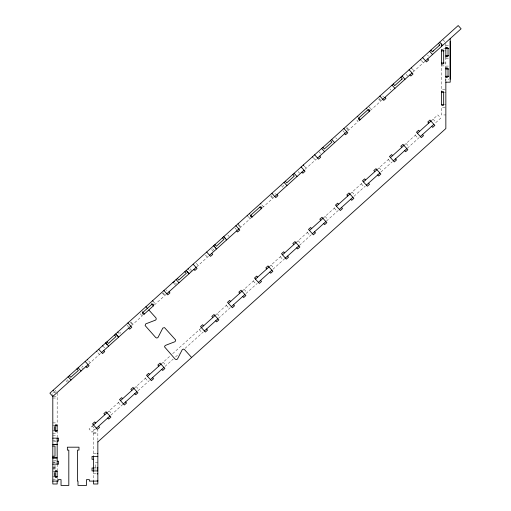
<?xml version="1.0" encoding="UTF-8"?>
<svg xmlns="http://www.w3.org/2000/svg" width="511" height="511" viewBox="0 0 511 511"><rect width="100%" height="100%" fill="white"/><g stroke="black" fill="none" stroke-linecap="round" stroke-linejoin="round"><path stroke-width="0.38" stroke-dasharray="2.56 1.92" d="M445.848 81.434L445.848 79.167L448.754 79.167M88.627 364.171L100.507 353.478M131.372 325.686L142.71 315.479M154.405 304.946L166.822 293.761M196.607 266.946L208.488 256.247M239.71 228.136L251.227 217.763M262.386 207.715L273.902 197.348M305.131 169.23L316.469 159.023M347.691 130.912L358.128 121.509L356.186 119.35M370.366 110.491L381.704 100.284M413.105 72.006L424.986 61.314M93.104 425.312L89.055 428.959L91.974 432.197L95.812 428.742M106.997 412.805L120.494 400.65M133.991 388.494L147.494 376.345M160.991 364.19L170.265 355.841M172.635 353.701L201.481 327.73M214.978 315.574L228.474 303.425M241.971 291.27L255.474 279.115M268.971 266.966L282.468 254.81M295.965 242.661L309.462 230.506M322.958 218.35L336.455 206.201M349.952 194.046L363.449 181.89M376.952 169.741L390.449 157.586M403.946 145.431L417.442 133.282M430.939 121.126L437.844 114.911L440.763 118.15L434.395 123.879M110.996 415.073L122.87 404.373M137.989 390.762L149.327 380.554M164.983 366.457L173.184 359.08M175.554 356.94L179.112 353.74M185.039 348.4L203.321 331.939M218.433 318.327L230.851 307.149M245.97 293.538L257.308 283.33M272.963 269.233L284.844 258.534M299.42 245.414L311.838 234.23M326.414 221.103L338.295 210.411M353.951 196.313L365.288 186.106M380.944 172.003L392.282 161.795M407.401 148.184L419.282 137.491M445.848 45.562L448.754 45.562M443.669 48.788L445.126 48.788M444.398 50.889L445.848 50.889M445.848 58.637L448.754 58.637M444.398 63L445.848 63M441.491 65.906L445.848 65.906M445.848 66.085L448.754 66.085M445.126 89.514L441.491 89.514L441.491 64.45M444.398 92.421L445.848 92.421M444.398 104.531L445.848 104.531M445.126 107.438L441.491 107.438L441.491 114.943L445.848 114.943M55.769 392.212L52.805 392.212L52.805 394.39M53.463 396.568L57.168 396.568M52.805 398.024L57.168 398.024M52.805 422.891L57.168 422.891M52.805 425.797L54.262 425.797M52.805 430.639L54.262 430.639M93.494 432.287L97.85 432.287M52.805 433.545L57.168 433.545M93.494 433.743L97.85 433.743M52.805 435.244L57.168 435.244M52.805 440.246L57.168 440.246M53.534 441.696L57.168 441.696M93.494 453.481L97.85 453.481M53.534 460.583L57.168 460.583M52.805 462.04L57.168 462.04M97.85 462.442L95.672 462.442L95.672 467.527M52.805 467.041L57.168 467.041M52.805 467.527L57.168 467.527M93.494 467.527L97.85 467.527M52.805 468.74L57.168 468.74M52.805 468.977L57.168 468.977M93.494 468.977L97.85 468.977M52.805 471.647L54.262 471.647M93.494 473.825L97.85 473.825M52.805 476.488L54.262 476.488M52.805 479.395L57.168 479.395M52.805 462.442L54.99 462.461L54.99 463.266M443.241 39.986L444.704 41.602M427.535 55.111L428.505 56.191M421.422 60.611L423.363 62.77M412.243 68.876L414.191 71.035M406.13 74.376L407.593 75.998M433.098 119.178L436.017 122.423M389.938 88.959L390.909 90.038M382.701 95.966L383.672 97.045M415.283 135.223L418.196 138.462M378.977 98.342L381.161 100.769M378.677 99.096L380.625 101.255M406.104 143.489L409.024 146.727M369.012 106.818L371.446 109.52M388.29 159.528L391.202 162.766M347.007 127.616L348.949 129.775M346.222 127.833L348.413 130.26M379.111 167.793L382.024 171.032M342.983 130.746L345.168 133.179M335.746 137.753L336.723 138.832M361.29 183.839L364.209 187.077M319.068 151.793L320.525 153.415M352.111 192.098L355.03 195.343M313.441 157.835L315.383 159.994M304.262 166.101L306.21 168.26M334.296 208.143L337.215 211.382M298.156 171.6L299.612 173.223M325.117 216.409L328.036 219.647M283.037 185.212L284.007 186.291M281.472 185.646L282.928 187.269M274.963 193.458L275.691 194.269M307.303 232.448L310.222 235.686M270.996 195.566L273.181 197.993M270.702 196.32L272.644 198.479M298.124 240.713L301.043 243.951M262.009 205.128L263.465 206.744M248.205 216.575L250.147 218.734M280.309 256.758L283.222 259.997M239.027 224.84L240.968 226.999M238.241 225.057L240.432 227.484M271.13 265.017L274.043 268.262M235.003 227.976L236.459 229.592M227.765 234.977L229.228 236.599M253.309 281.063L256.228 284.301M212.653 248.589L214.594 250.748M211.573 249.56L213.515 251.719M244.137 289.328L247.049 292.567M205.46 255.059L207.409 257.225M196.281 263.325L198.23 265.484M226.316 305.367L229.235 308.606M190.175 268.831L192.117 270.99M189.581 270.338L190.552 271.418M217.137 313.633L220.056 316.871M175.541 282.979L176.512 284.059M173.976 283.413L175.918 285.572M166.254 289.878L166.982 290.682M199.322 329.678L202.241 332.917M163.015 292.79L165.206 295.224M162.23 293.007L164.663 295.709M153.057 301.273L155.485 303.968M140.225 313.805L142.167 315.964M131.046 322.064L132.988 324.23M130.26 322.281L132.451 324.715M163.15 362.248L166.062 365.486M127.022 325.2L128.478 326.823M119.791 332.201L120.762 333.281M118.712 333.172L119.197 333.715M145.328 378.287L148.247 381.525M103.592 346.784L104.563 347.863M136.156 386.552L139.069 389.791M97.965 352.826L99.428 354.449M88.786 361.092L90.249 362.714M118.335 402.591L121.254 405.836M82.194 366.055L83.165 367.134M81.6 367.569L82.571 368.648M109.156 410.857L112.075 414.095M67.075 379.667L69.017 381.826M65.996 380.638L67.452 382.26M92.293 426.04L95.212 429.285M55.188 390.372L56.159 391.452M53.131 390.263L55.565 392.965M445.848 43.403L445.848 46.693M445.848 57.187L445.848 68.27M445.848 78.496L445.848 80.859M97.85 440.393L97.85 429.866L93.494 429.866L93.494 456.387M93.494 470.918L93.494 479.944M57.168 392.94L57.168 425.069M57.168 430.639L57.168 438.144M57.168 464.135L57.168 471.174M57.168 477.217L57.168 481.087M54.99 465.106L54.99 467.527"/><path stroke-width="0.77" d="M54.99 472.854L54.99 476.488A1.092 1.092 0 0 0 56.076 477.574A1.092 1.092 0 0 0 57.168 476.488L57.168 471.647A1.092 1.092 0 0 0 56.076 470.554A1.092 1.092 0 0 0 54.99 471.647L54.99 476.488L57.168 476.488M54.99 427.004L54.99 430.639A1.092 1.092 0 0 0 56.076 431.731A1.092 1.092 0 0 0 57.168 430.639L57.168 425.797A1.092 1.092 0 0 0 56.076 424.705A1.092 1.092 0 0 0 54.99 425.797L54.99 430.639L57.168 430.639M450.21 38.6L450.21 82.194L445.848 82.194M392.026 85.126L394.965 88.339M439.696 42.202L442.635 45.422M250.85 215.169L252.306 216.792A1.092 1.092 0 0 1 250.767 216.709A1.092 1.092 0 0 1 250.85 215.169L259.85 207.07A1.092 1.092 0 0 1 261.389 207.153A1.092 1.092 0 0 1 261.306 208.692L259.85 207.07M330.457 140.557L331.914 142.179L324.357 148.988L322.901 147.366M358.831 117.945L360.287 119.568A1.092 1.092 0 0 1 358.748 119.485A1.092 1.092 0 0 1 358.831 117.945L367.831 109.846A1.092 1.092 0 0 1 369.364 109.922A1.092 1.092 0 0 1 369.287 111.462L367.831 109.846M393.285 83.989L394.741 85.612L402.298 78.803L400.841 77.187M401.505 79.524L401.844 79.218M433.136 51.043L433.558 50.659M439.102 45.671L439.441 45.364M88.09 364.656L52.805 396.421L49.893 393.183L458.188 25.55L461.107 28.788L425.529 60.828M101.587 352.501L130.829 326.171M144.326 314.016L153.326 305.917A1.092 1.092 0 0 0 153.409 304.377A1.092 1.092 0 0 0 151.869 304.294L142.869 312.4A1.092 1.092 0 0 0 142.786 313.939A1.092 1.092 0 0 0 144.326 314.016L142.384 311.857M166.822 293.761L196.071 267.432M209.567 255.276L239.129 228.66M251.77 217.277L261.843 208.207M274.803 196.537L304.045 170.208M317.548 158.052L346.79 131.717M359.207 120.539L369.823 110.976M382.241 99.798L412.026 72.977M93.5 424.954L106.997 412.805M120.494 400.65L133.991 388.494M147.494 376.345L160.991 364.19M201.481 327.73L214.978 315.574M228.474 303.425L241.971 291.27M255.474 279.115L268.971 266.966M282.468 254.81L295.965 242.661M309.462 230.506L322.958 218.35M336.455 206.201L349.952 194.046M363.449 181.89L376.952 169.741M390.449 157.586L403.946 145.431M417.442 133.282L430.939 121.126M96.419 428.199L109.916 416.043M123.413 403.888L136.91 391.739M150.406 379.584L163.903 367.428M204.4 330.968L217.897 318.819M231.394 306.664L244.89 294.508M258.387 282.359L271.884 270.204M285.381 258.049L298.884 245.9M312.381 233.744L325.877 221.589M339.374 209.44L352.871 197.284M366.368 185.129L379.865 172.98M393.361 160.824L406.858 148.669M420.361 136.52L433.858 124.365M97.85 441.894L445.848 128.555L445.848 81.645M429.604 51.292L432.562 54.492M321.655 148.484L324.574 151.722M402.119 76.037L405.019 79.294M176.078 279.562L178.997 282.8M186.125 270.517L189.032 273.768L187.128 271.565M284.046 182.35L286.978 185.576M334.616 142.678L331.69 139.452M297.025 176.531L294.093 173.299M448.754 48.468L445.848 48.468A1.092 1.092 0 0 1 446.94 47.376A1.092 1.092 0 0 1 448.026 48.468L448.026 55.731A1.092 1.092 0 0 1 446.94 56.823A1.092 1.092 0 0 1 445.848 55.731L448.754 55.731M443.669 50.889L441.491 50.889A1.092 1.092 0 0 1 442.577 49.803A1.092 1.092 0 0 1 443.669 50.889L443.669 63A1.092 1.092 0 0 1 442.577 64.086A1.092 1.092 0 0 1 441.491 63L443.669 63M448.754 68.991L445.848 68.991A1.092 1.092 0 0 1 446.94 67.906A1.092 1.092 0 0 1 448.026 68.991L448.026 76.26A1.092 1.092 0 0 1 446.94 77.346A1.092 1.092 0 0 1 445.848 76.26L448.754 76.26M443.669 92.421L441.491 92.421A1.092 1.092 0 0 1 442.577 91.335A1.092 1.092 0 0 1 443.669 92.421L443.669 104.531A1.092 1.092 0 0 1 442.577 105.617A1.092 1.092 0 0 1 441.491 104.531L441.491 90.971M441.491 104.531L443.669 104.531M54.99 425.797L57.168 425.797M52.805 438.151L58.618 438.151L58.618 441.057L57.168 441.057M53.534 444.334L57.168 444.334M52.805 444.398L57.168 444.398M52.805 446.058L54.99 446.058L54.99 456.227L52.805 456.227M97.122 453.481L97.85 453.481M97.85 456.387L92.037 456.387L92.037 459.293L93.494 459.293M52.805 457.888L57.168 457.888M52.805 457.945L56.44 457.945M57.168 461.235L58.618 461.235L58.618 464.141L52.805 464.141M97.122 467.527L97.85 467.527M93.494 468.012L92.037 468.012L92.037 470.918L97.85 470.918M97.122 468.977L97.85 468.977M54.99 471.647L57.168 471.647M97.122 473.825L97.85 473.825M97.122 480.672L97.85 480.672M52.805 481.094L58.133 481.094L58.133 479.637L61.039 479.637L61.039 485.45L68.813 485.45L68.813 450.095L67.356 450.095L67.356 447.189L78.981 447.189L78.981 450.095L77.531 450.095L77.531 481.094L77.991 481.094L77.991 485.45L86.468 485.45L86.468 479.637L89.374 479.637L89.374 481.094L97.85 481.087M438.438 43.333L439.894 44.955L432.338 51.758L430.882 50.142M427.688 58.88L428.659 59.959L426.5 61.908L422.61 57.583M420.451 59.532L420.936 60.068M411.272 67.797L411.757 68.333M409.113 69.739L413.003 74.057L410.844 76.005L409.867 74.925M428.78 123.068L427.809 121.988L429.968 120.047L434.829 125.444L432.67 127.392L431.699 126.306M419.601 131.333L418.63 130.254L416.471 132.202L421.332 137.6L423.491 135.651L422.52 134.572M384.943 97.365L385.914 98.444L383.755 100.392L379.865 96.074M401.787 147.379L400.816 146.299L402.975 144.351L407.835 149.749L405.677 151.697L404.699 150.617M366.368 108.223L366.853 108.766M357.368 116.329L357.86 116.866M392.608 155.638L391.637 154.558L389.471 156.507L394.339 161.904L396.498 159.962L395.52 158.883M343.871 128.478L347.761 132.803L345.602 134.744L344.631 133.665M374.787 171.683L373.816 170.604L375.975 168.656L380.836 174.059L378.677 176.001L377.706 174.922M365.614 179.949L364.637 178.869L362.478 180.811L367.339 186.208L369.498 184.267L368.527 183.187M319.707 156.104L320.678 157.19L318.519 159.132L314.629 154.814M312.47 156.756L312.956 157.299M347.793 195.988L346.822 194.908L348.981 192.966L353.842 198.364L351.683 200.306L350.712 199.226M303.291 165.021L303.777 165.558M338.614 204.253L337.643 203.174L335.484 205.115L340.345 210.519L342.504 208.571L341.533 207.492M301.132 166.963L305.022 171.287L302.863 173.229L301.886 172.15M292.86 174.411L294.317 176.033L286.76 182.836L285.304 181.22M320.799 220.298L319.829 219.219L321.987 217.271L326.848 222.668L324.689 224.616L323.719 223.537M311.621 228.558L310.65 227.478L308.491 229.426L313.352 234.824L315.511 232.882L314.54 231.802M276.962 194.595L277.933 195.675L275.774 197.616L271.884 193.299M260.546 203.506L261.038 204.049M293.806 244.603L292.835 243.523L294.994 241.575L299.855 246.979L297.696 248.921L296.719 247.841M249.394 213.553L249.879 214.09M284.627 252.868L283.656 251.789L281.497 253.731L286.358 259.128L288.517 257.186L287.546 256.107M247.228 215.495L247.72 216.038M238.056 223.761L238.541 224.303M235.89 225.709L239.78 230.027L237.621 231.968L236.65 230.889M266.812 268.907L265.835 267.828L267.994 265.886L272.855 271.284L270.696 273.225L269.725 272.146M224.24 237.174L225.702 238.797M223.709 236.676L226.629 239.915M222.477 237.787L223.933 239.404L216.377 246.213L214.92 244.59M257.633 277.173L256.656 276.093L254.497 278.035L259.358 283.439L261.517 281.491L260.546 280.411M216.6 248.94L213.687 245.702L214.614 246.819M215.099 247.362L216.07 248.442M211.726 253.335L212.697 254.414L210.538 256.356L206.648 252.038M239.812 293.218L238.841 292.139L241 290.191L245.861 295.588L243.702 297.536L242.731 296.457M230.633 301.477L229.663 300.398L227.504 302.346L232.364 307.743L234.523 305.802L233.553 304.722M193.152 264.193L197.042 268.511L194.883 270.453L193.905 269.374M188.118 268.722L188.604 269.259M184.88 271.635L186.336 273.257L178.78 280.066L177.323 278.444M212.819 317.523L211.848 316.443L214.007 314.495L218.868 319.899L216.709 321.841L215.738 320.761M174.085 281.363L174.57 281.9M173.005 282.334L173.491 282.87M203.64 325.788L202.669 324.709L200.51 326.65L205.371 332.048L207.53 330.106L206.559 329.027M168.981 291.819L169.952 292.899L167.793 294.841L163.903 290.523M152.565 300.73L153.057 301.273M151.384 303.758L153.326 305.917M145.91 306.728L147.366 308.35M148.829 309.966L155.944 317.868L156.302 319.036L155.644 320.065L145.724 323.897L145.118 325.552L155.766 337.579L156.89 338.058L157.982 337.516L162.83 328.043L164.536 327.615L175.695 340.013L175.088 341.661L165.168 345.493L164.497 346.835L175.216 359.176L176.333 359.655L177.432 359.112L182.274 349.639L183.366 349.096L184.49 349.575L191.606 357.476M127.916 322.933L131.8 327.251L129.641 329.193L128.67 328.113M158.832 366.138L157.854 365.052L160.013 363.11L164.881 368.508L162.715 370.456L161.744 369.376M117.734 332.093L118.22 332.635M116.744 334.941L118.207 336.564M115.729 333.9L118.648 337.139M114.496 335.012L115.952 336.634L108.396 343.437L106.94 341.821M149.653 374.397L148.675 373.317L146.516 375.266L151.377 380.663L153.543 378.721L152.565 377.635M105.707 342.926L108.619 346.164M105.662 342.97L107.118 344.586M102.622 345.704L103.107 346.247M103.746 350.559L104.717 351.638L102.558 353.58L98.668 349.262M96.509 351.21L96.994 351.747M131.832 390.442L130.861 389.363L133.02 387.415L137.881 392.818L135.722 394.76L134.751 393.681M87.33 359.476L87.815 360.012M122.653 398.708L121.682 397.628L119.523 399.57L124.384 404.968L126.543 403.026L125.572 401.946M85.171 361.418L89.061 365.735L86.902 367.684L85.931 366.604M78.132 367.754L81.051 370.992M76.899 368.865L78.362 370.481L70.799 377.29L69.343 375.668M104.838 414.747L103.867 413.667L106.026 411.725L110.887 417.123L108.728 419.065L107.757 417.985M68.11 376.779L71.029 380.018M95.659 423.012L94.688 421.933L92.529 423.875L97.39 429.278L99.549 427.33L98.578 426.251M53.131 390.263L53.617 390.806M450.21 41.238L450.21 79.167M445.848 47.018L445.848 57.187M445.848 67.478L445.848 77.71M441.491 43.901L441.491 46.693M441.491 49.49L441.491 64.45M97.85 441.676L97.85 483.994L93.494 483.994L93.494 480.672M93.494 456.387L93.494 471.372M57.168 438.144L57.168 464.135M57.168 480.672L57.168 483.994L52.805 483.994L52.805 395.846"/></g></svg>
